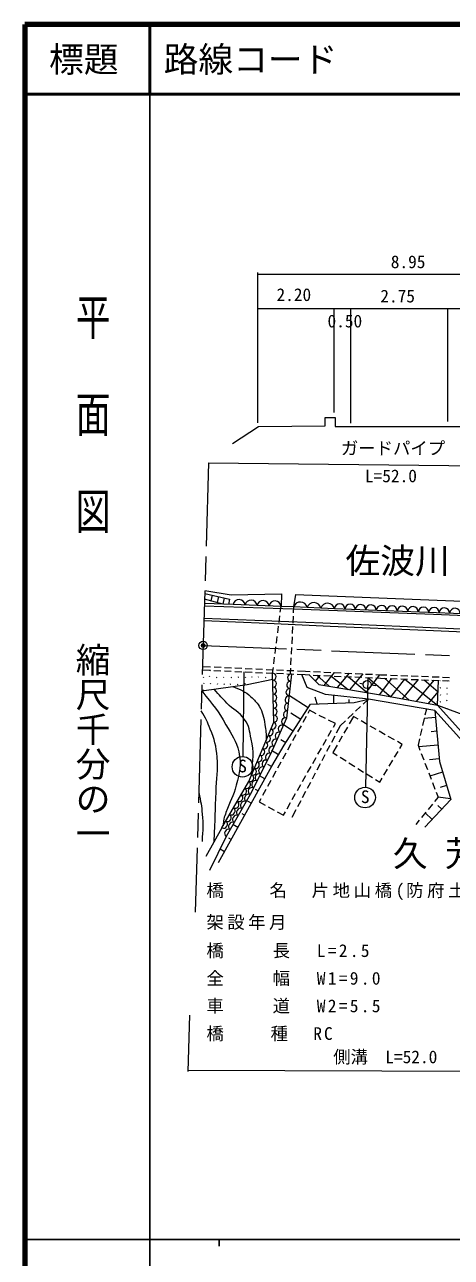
# Model space of a CAD drawing. Units: millimetres, scale not verified. Extents: x 40000 to 680000, y 20000 to 380000.
# Drawn here: x 40000 to 101385, y 202409 to 380000 of the extents above; entities that cross this region are included whole.
import ezdxf
from ezdxf.enums import TextEntityAlignment as Align

# ---------------------------------------------------------------- set-up
doc = ezdxf.new("R2010")
doc.units = ezdxf.units.MM
doc.header["$LTSCALE"] = 1000
doc.header["$PDMODE"] = 32
doc.header["$PDSIZE"] = 500
doc.linetypes.add('CHAIN', pattern=[18.5, 12, -1.5, 3.5, -1.5])
for name, color, linetype, lineweight in [('M-BGD', 7, 'Continuous', 13), ('M-BMK', 2, 'CHAIN', 13), ('M-BMK-SRVR', 3, 'Continuous', 13), ('M-STR-HTXT', 7, 'Continuous', 13), ('M-TTL', 2, 'Continuous', 140), ('M-TTL-BAND', 7, 'Continuous', 25), ('M-TTL-LINE', 7, 'Continuous', 50)]:
    doc.layers.add(name, color=color, linetype=linetype, lineweight=lineweight)
for name, color, linetype in [('M-BMK-HTXT', 7, 'Continuous'), ('M-OTRS', 6, 'Continuous'), ('M-TTL-TXT', 7, 'Continuous')]:
    doc.layers.add(name, color=color, linetype=linetype)
doc.styles.add('@ＭＳ ゴシック', font='')
doc.styles.add('ＭＳ ゴシック', font='')
doc.styles.get('@ＭＳ ゴシック').set_extended_font_data('@MS Gothic')
doc.styles.get('ＭＳ ゴシック').set_extended_font_data('MS Gothic')

msp = doc.modelspace()

# ---------------------------------------------------------------- linework, layer by layer
at = {"layer": 'M-BGD'}
for p, q in [((69991, 296460), (65855, 296625)), ((68501, 296520), (65873, 297239)), ((66992, 297800), (66784, 296990)), ((67875, 297602), (67709, 296736)), ((68684, 297421), (68501, 296520)), ((78988, 297905), (78698, 296113)), ((78988, 297905), (124724, 296070)), ((76887, 296183), (69991, 296460)), ((76594, 293858), (76719, 294850)), ((76782, 295346), (76887, 296183)), ((78698, 296113), (76887, 296183)), ((78698, 296113), (78653, 295279)), ((76406, 292370), (76531, 293362)), ((78548, 293282), (78495, 292284)), ((78627, 294780), (78574, 293781)), ((76219, 290882), (76344, 291874)), ((78469, 291784), (78416, 290786)), ((76031, 289393), (76156, 290386)), ((78389, 290286), (78336, 289288)), ((75843, 287905), (75968, 288897)), ((78310, 288788), (78257, 287790)), ((65570, 287038), (66730, 286985)), ((65570, 286954), (65641, 287024)), ((65585, 287538), (66749, 287485)), ((65709, 285962), (65780, 286032)), ((66586, 286100), (66656, 286171)), ((66670, 286914), (66740, 286984)), ((67230, 286962), (68229, 286916)), ((67249, 287462), (68248, 287415)), ((67609, 285942), (67680, 286013)), ((68603, 285932), (68673, 286003)), ((68728, 286893), (69727, 286847)), ((68747, 287392), (69746, 287346)), ((69715, 285941), (69786, 286011)), ((70226, 286824), (71225, 286778)), ((70245, 287323), (71244, 287277)), ((70725, 285989), (70796, 286059)), ((71550, 286763), (71405, 274564)), ((71725, 286755), (72724, 286709)), ((71744, 287254), (72743, 287208)), ((71758, 285958), (71829, 286029)), ((72675, 286017), (72746, 286087)), ((73223, 286686), (74222, 286640)), ((73242, 287185), (74241, 287139)), ((73594, 285975), (73664, 286046)), ((74657, 285947), (74728, 286018)), ((74722, 286617), (75721, 286570)), ((74741, 287116), (75740, 287070)), ((75675, 286573), (75781, 287409)), ((76220, 286547), (77219, 286501)), ((76239, 287047), (77238, 287001)), ((77718, 286478), (78717, 286432)), ((77738, 286978), (78736, 286932)), ((78231, 287291), (78187, 286457)), ((79217, 286409), (80377, 286356)), ((79236, 286909), (80400, 286855)), ((80377, 286356), (81032, 286325)), ((80400, 286855), (81054, 286825)), ((81531, 286302), (82530, 286255)), ((81554, 286801), (82553, 286754)), ((81821, 285426), (82516, 286255)), ((82044, 286278), (83809, 284695)), ((83030, 286231), (84029, 286184)), ((83052, 286731), (84051, 286684)), ((83096, 284816), (84584, 286659)), ((84068, 286183), (86546, 284231)), ((84528, 286161), (85527, 286114)), ((84550, 286661), (85549, 286614)), ((85000, 284493), (86740, 286558)), ((86026, 286091), (87025, 286044)), ((86049, 286590), (87048, 286543)), ((86578, 286065), (89300, 283765)), ((86794, 284189), (88704, 286466)), ((87525, 286020), (88524, 285974)), ((87547, 286520), (88546, 286473)), ((89023, 285950), (90022, 285903)), ((89045, 286450), (90044, 286403)), ((89360, 285934), (89045, 270137)), ((89114, 283796), (91104, 286353)), ((89360, 285934), (92669, 283183)), ((90544, 286379), (91198, 286349)), ((91198, 286349), (92120, 286313)), ((92620, 286294), (93619, 286255)), ((94119, 286236), (95118, 286198)), ((95618, 286178), (96617, 286140)), ((97117, 286121), (98116, 286082)), ((98616, 286063), (99615, 286024)), ((100115, 286005), (101114, 285967)), ((65652, 284094), (65723, 284165)), ((65756, 285098), (65827, 285169)), ((66723, 285045), (66794, 285116)), ((67731, 284991), (67801, 285062)), ((68674, 284944), (68745, 285015)), ((69578, 284964), (69649, 285035)), ((70636, 284922), (70707, 284993)), ((71704, 285052), (71774, 285123)), ((88702, 285008), (88215, 285104)), ((89844, 284869), (90536, 284796)), ((90521, 285880), (91176, 285849)), ((91060, 283466), (92849, 285785)), ((91176, 285849), (92099, 285813)), ((91768, 285826), (95341, 282699)), ((92599, 285794), (93598, 285756)), ((92669, 283183), (94678, 285714)), ((94098, 285737), (95097, 285698)), ((94359, 282877), (96682, 285637)), ((94678, 285714), (99406, 281963)), ((95597, 285679), (96596, 285640)), ((96398, 282508), (98894, 285552)), ((97096, 285621), (98095, 285583)), ((97459, 285607), (99482, 283883)), ((98595, 285563), (99594, 285525)), ((99754, 285488), (99783, 285518)), ((99799, 284456), (99870, 284527)), ((100094, 285506), (101093, 285467)), ((100742, 284395), (100812, 284465)), ((100823, 285417), (100881, 285475)), ((80794, 281596), (77946, 283405)), ((82085, 282156), (81804, 283110)), ((84505, 282250), (84462, 283356)), ((86704, 282335), (86690, 282779)), ((89450, 282828), (88698, 282117)), ((98102, 282199), (99482, 283883)), ((99799, 282432), (99869, 282503)), ((99826, 283422), (99897, 283493)), ((100704, 282589), (100774, 282660)), ((100783, 283553), (100854, 283624)), ((79722, 279908), (78298, 280812)), ((80972, 281218), (80720, 280759)), ((81946, 280716), (80972, 281218)), ((87245, 280743), (86518, 280055)), ((88335, 281773), (87608, 281086)), ((97803, 281401), (97595, 280511)), ((100837, 281433), (100887, 281483)), ((78650, 278220), (77235, 279118)), ((79757, 279006), (79275, 278129)), ((80479, 280320), (79998, 279444)), ((83279, 280029), (82390, 280487)), ((84697, 279299), (83724, 279801)), ((84411, 278793), (84697, 279299)), ((85403, 279001), (84836, 277923)), ((86155, 279712), (85403, 279001)), ((87299, 280327), (86682, 279247)), ((87982, 279935), (87299, 280327)), ((89284, 279191), (88416, 279687)), ((90586, 278446), (89718, 278942)), ((97482, 280024), (97255, 279050)), ((99103, 280198), (97489, 280053)), ((79035, 277691), (78553, 276815)), ((82931, 276184), (83424, 277054)), ((83671, 277489), (84164, 278358)), ((84604, 277480), (84138, 276595)), ((85690, 277511), (85194, 276642)), ((86434, 278813), (85938, 277945)), ((91888, 277701), (91020, 278198)), ((93191, 276956), (92322, 277453)), ((96802, 277102), (96594, 276212)), ((97142, 278563), (96915, 277589)), ((99283, 278207), (98476, 278134)), ((76540, 274822), (75532, 275434)), ((77578, 276531), (76862, 276966)), ((78312, 276377), (77830, 275500)), ((82191, 274879), (82684, 275749)), ((83905, 276153), (83440, 275268)), ((84945, 276208), (84329, 275129)), ((93211, 274447), (93717, 275309)), ((94308, 276317), (93625, 276708)), ((93970, 275740), (94308, 276317)), ((96594, 276212), (96874, 275482)), ((99462, 276215), (96689, 275965)), ((76867, 273748), (76386, 272871)), ((77590, 275062), (77108, 274186)), ((81452, 273574), (81945, 274444)), ((82509, 273498), (82043, 272613)), ((83207, 274825), (82741, 273940)), ((84329, 275129), (84967, 274726)), ((85389, 274459), (86235, 273925)), ((86658, 273658), (87503, 273124)), ((92451, 273153), (92957, 274016)), ((97053, 275015), (97411, 274081)), ((97590, 273614), (97948, 272680)), ((99642, 274223), (98255, 274098)), ((74539, 271359), (73780, 271778)), ((75505, 273111), (74988, 273395)), ((76145, 272433), (75663, 271557)), ((79972, 270964), (80465, 271834)), ((80712, 272269), (81205, 273139)), ((81810, 272170), (81345, 271285)), ((87926, 272857), (88771, 272323)), ((89194, 272056), (90040, 271522)), ((91692, 271860), (92198, 272722)), ((98127, 272213), (98485, 271280)), ((100133, 272291), (98305, 271747)), ((75422, 271118), (74941, 270242)), ((79232, 269659), (79726, 270529)), ((81112, 270842), (80646, 269957)), ((90462, 271255), (91100, 270852)), ((91100, 270852), (91439, 271428)), ((98664, 270813), (99022, 269879)), ((100703, 270373), (99789, 270102)), ((72608, 267856), (71931, 268229)), ((73573, 269608), (73194, 269817)), ((73978, 268489), (73725, 268030)), ((74700, 269804), (74218, 268927)), ((78493, 268354), (78986, 269224)), ((79715, 268187), (79250, 267302)), ((80414, 269515), (79948, 268630)), ((99481, 268682), (98988, 268082)), ((99201, 269412), (99481, 268682)), ((101272, 268456), (99481, 268682)), ((73725, 268030), (74596, 267551)), ((75034, 267310), (75911, 266828)), ((76349, 266587), (77220, 266108)), ((77220, 266108), (77506, 266614)), ((77753, 267049), (78246, 267919)), ((79017, 266860), (78450, 265782)), ((97719, 266536), (97084, 265763)), ((98645, 265509), (97644, 266445)), ((98671, 267696), (98036, 266923)), ((100011, 266970), (99462, 267483)), ((70677, 264353), (69966, 264745)), ((71642, 266105), (71304, 266291)), ((96767, 265377), (96274, 264777)), ((68390, 264286), (66049, 260163)), ((68991, 263024), (66586, 258142)), ((68746, 260850), (68108, 261202)), ((69711, 262602), (69356, 262798))]:
    msp.add_line(p, q, dxfattribs=at)
for points in [[(69896, 319680), (73638, 322127), (83247, 322198), (83247, 323410), (84649, 323410), (84649, 322091), (118402, 322091), (122052, 319594)], [(65910, 298474), (69693, 297848), (76949, 298002), (76887, 296183)], [(65897, 298044), (69468, 297245), (69346, 296486)], [(65844, 296255), (79990, 295768), (98807, 295052), (117256, 294283), (131129, 293514), (145575, 292719), (159570, 292038), (168847, 291618), (180413, 291024), (189937, 290692), (202254, 290500), (212230, 290553), (226032, 290815), (236410, 291007), (252641, 291304), (261516, 291479)], [(124654, 294236), (104160, 295074), (84558, 295861), (78698, 296113)], [(65782, 294158), (74910, 293751), (83943, 293350), (97728, 292773), (109905, 292249), (127818, 291503), (145447, 290822), (166888, 289831), (176590, 289348), (188672, 288864), (194517, 288785), (222893, 288467), (230478, 288569), (242327, 288724), (256664, 288909), (262286, 288981)], [(65792, 294503), (82887, 293839), (102804, 292948), (118039, 292407), (128050, 291952), (143599, 291253), (162032, 290467), (176690, 289751), (189147, 289314), (202128, 289033), (214440, 288817), (225046, 288930), (240082, 289094), (253463, 289218), (262059, 289359)], [(68390, 264286), (72251, 270978), (75868, 279504), (75675, 286573)], [(78386, 286448), (77684, 280090), (75402, 274999), (72422, 269080), (68991, 263024)], [(107211, 262364), (105637, 273829), (99014, 281194), (89450, 282828), (83272, 283481), (80658, 284491), (79883, 286379)], [(80908, 286331), (82302, 284950), (91789, 283343), (99406, 281963), (99548, 285527)], [(65480, 284015), (71996, 284948), (75699, 285688)], [(67879, 259279), (75542, 273179), (77354, 276179), (81126, 282119), (87424, 282363), (89450, 282828)], [(99014, 281194), (99678, 273822), (101303, 268353), (97587, 264376)], [(99406, 281963), (120725, 274075), (141635, 270927), (150367, 272620), (161594, 272620), (181574, 280573), (183794, 282054)], [(108759, 262808), (106191, 274374), (99406, 281963)]]:
    msp.add_lwpolyline(points, dxfattribs=at)
for centre, radius in [((89273, 284935), 575), ((71333, 273081), 1485), ((88973, 268654), 1485)]:
    msp.add_circle(centre, radius, dxfattribs=at)
for centre, radius, start, end in [((70848, 296305), 871, 5.69052, 169.70098), ((72572, 296235), 871, 5.69052, 169.70098), ((74296, 296166), 871, 5.69052, 169.70098), ((76020, 296097), 871, 5.69052, 169.70098), ((79663, 295809), 1012, 12.54234, 162.52285), ((81616, 295725), 1012, 12.54234, 162.52285), ((83570, 295641), 1012, 12.54234, 162.52285), ((85311, 295826), 755, 358.05031, 177.35623), ((86819, 295765), 755, 358.05031, 177.35623), ((88327, 295705), 755, 358.05031, 177.35623), ((89835, 295644), 755, 358.05031, 177.35623), ((91343, 295584), 755, 358.05031, 177.35623), ((92851, 295523), 755, 358.05031, 177.35623), ((94359, 295463), 755, 358.05031, 177.35623), ((95867, 295402), 755, 358.05031, 177.35623), ((97375, 295342), 755, 358.05031, 177.35623), ((98883, 295281), 755, 358.05031, 177.35623), ((100390, 295221), 755, 358.05031, 177.35623), ((101898, 295160), 755, 358.05031, 177.35623), ((75684, 286067), 505, 272.14337, 90.97631), ((78361, 285914), 534, 87.35687, 260.04095), ((75711, 285058), 505, 272.14337, 90.97631), ((75739, 284048), 505, 272.14337, 90.97631), ((78127, 283795), 534, 87.35687, 260.04095), ((78244, 284855), 534, 87.35687, 260.04095), ((75766, 283038), 505, 272.14337, 90.97631), ((75794, 282028), 505, 272.14337, 90.97631), ((78010, 282735), 534, 87.35687, 260.04095), ((75821, 281018), 505, 272.14337, 90.97631), ((77776, 280616), 534, 87.35687, 260.04095), ((77893, 281676), 534, 87.35687, 260.04095), ((75653, 279036), 515, 248.65375, 65.37485), ((75849, 280008), 505, 272.14337, 90.97631), ((77055, 278538), 561, 72.12494, 239.59301), ((77512, 279556), 561, 72.12494, 239.59301), ((74850, 277141), 515, 248.65375, 65.37485), ((75252, 278088), 515, 248.65375, 65.37485), ((76143, 276502), 561, 72.12494, 239.59301), ((76599, 277520), 561, 72.12494, 239.59301), ((74046, 275246), 515, 248.65375, 65.37485), ((74448, 276194), 515, 248.65375, 65.37485), ((75686, 275483), 561, 72.12494, 239.59301), ((73242, 273352), 515, 248.65375, 65.37485), ((73644, 274299), 515, 248.65375, 65.37485), ((74706, 273495), 555, 68.96106, 237.5846), ((75203, 274481), 555, 68.96106, 237.5846), ((72439, 271457), 515, 248.65375, 65.37485), ((72841, 272404), 515, 248.65375, 65.37485), ((73713, 271522), 555, 68.96106, 237.5846), ((74210, 272508), 555, 68.96106, 237.5846), ((71377, 269571), 554, 245.65565, 54.37244), ((71928, 270527), 554, 245.65565, 54.37244), ((72719, 269549), 555, 68.96106, 237.5846), ((73216, 270535), 555, 68.96106, 237.5846), ((70825, 268615), 554, 245.65565, 54.37244), ((72211, 268533), 586, 68.94772, 231.99483), ((69722, 266703), 554, 245.65565, 54.37244), ((70274, 267659), 554, 245.65565, 54.37244), ((71068, 266514), 586, 68.94772, 231.99483), ((71639, 267523), 586, 68.94772, 231.99483), ((68619, 264791), 554, 245.65565, 54.37244), ((69170, 265747), 554, 245.65565, 54.37244), ((69924, 264495), 586, 68.94772, 231.99483), ((70496, 265505), 586, 68.94772, 231.99483), ((69352, 263486), 586, 68.94772, 231.99483)]:
    msp.add_arc(centre, radius, start, end, dxfattribs=at)
for points, knots in [([(72668, 271959), (72858, 274223), (73044, 275119), (72600, 277063), (72338, 278207), (72341, 278966), (71649, 279914), (70850, 281008), (70040, 281290), (69095, 282260), (68356, 283019), (68109, 283294), (67277, 284272)], [0, 0, 0, 0, 1, 1, 1, 2, 2, 2, 3, 3, 3, 4, 4, 4, 4]), ([(69963, 284657), (71167, 284127), (71693, 283968), (72545, 283178), (73056, 282704), (73349, 282425), (73716, 281832), (74293, 280900), (74381, 280239), (74572, 279159), (74728, 278276), (74746, 277913), (74750, 276869)], [0, 0, 0, 0, 1, 1, 1, 2, 2, 2, 3, 3, 3, 4, 4, 4, 4]), ([(65480, 284015), (67215, 281863), (67827, 281186), (68964, 279140), (69786, 277661), (70438, 276871), (70805, 275219), (71211, 273391), (70915, 272252), (70449, 270438), (70042, 268851), (69502, 268064), (68964, 266517), (68832, 266137), (68736, 265929), (68656, 265535), (68582, 265164), (68574, 265016), (68555, 264572)], [0, 0, 0, 0, 1, 1, 1, 2, 2, 2, 3, 3, 3, 4, 4, 4, 5, 5, 5, 6, 6, 6, 6]), ([(67281, 262332), (67413, 265799), (67449, 266674), (67538, 269457), (67601, 271406), (67834, 272503), (67687, 274447), (67563, 276077), (67310, 276997), (66706, 278516), (66281, 279587), (66077, 280000), (65395, 281158)], [0, 0, 0, 0, 1, 1, 1, 2, 2, 2, 3, 3, 3, 4, 4, 4, 4]), ([(65045, 269402), (65355, 267955), (65437, 267491), (65548, 266250), (65686, 264713), (65629, 264127), (65518, 262299)], [0, 0, 0, 0, 1, 1, 1, 2, 2, 2, 2])]:
    msp.add_open_spline(points, degree=3, knots=knots, dxfattribs=at)
at = {"layer": 'M-BMK'}
for p, q in [((66457, 316871), (64532, 252122)), ((65675, 290561), (116720, 288462))]:
    msp.add_line(p, q, dxfattribs=at)
at = {"layer": 'M-BMK-SRVR'}
msp.add_circle((65675, 290561), 600, dxfattribs=at)
at = {"layer": 'M-OTRS'}
msp.add_point((65675, 290561), dxfattribs=at)
at = {"layer": 'M-STR-HTXT'}
for p, q in [((73548, 322652), (73548, 344302)), ((73548, 344060), (118423, 344060)), ((73548, 339109), (118423, 339109)), ((84514, 324123), (84514, 339109)), ((86928, 322587), (86928, 339109)), ((100862, 322820), (100862, 339109)), ((66457, 316871), (124218, 316218)), ((63730, 237310), (63492, 229201)), ((63497, 229356), (117312, 229191))]:
    msp.add_line(p, q, dxfattribs=at)
at = {"layer": 'M-TTL'}
for p, q in [((40000, 380000), (40000, 20000)), ((680000, 380000), (40000, 380000))]:
    msp.add_line(p, q, dxfattribs=at)
at = {"layer": 'M-TTL-BAND'}
for p, q in [((58000, 370000), (58000, 20000)), ((40000, 205000), (579000, 205000)), ((68000, 205000), (68000, 204000))]:
    msp.add_line(p, q, dxfattribs=at)
at = {"layer": 'M-TTL-LINE'}
for p, q in [((58000, 380000), (58000, 370000)), ((40000, 370000), (680000, 370000))]:
    msp.add_line(p, q, dxfattribs=at)

# ---------------------------------------------------------------- texts
at = {"layer": 'M-BGD', "style": 'ＭＳ ゴシック'}
for p in [(71357, 271728), (88997, 267302)]:
    msp.add_text('S', height=1833, dxfattribs=at).set_placement(p, align=Align.BOTTOM_CENTER)
at = {"layer": 'M-BMK-HTXT', "style": 'ＭＳ ゴシック'}
for s, p in [('佐波川', (93658, 302773)), ('久 芳', (99234, 260578))]:
    msp.add_text(s, height=3666, dxfattribs=at).set_placement(p, align=Align.MIDDLE_CENTER)
at = {"layer": 'M-STR-HTXT', "style": 'ＭＳ ゴシック'}
for s, p in [('8.95', (95169, 344370)), ('2.20', (78726, 339633)), ('2.75', (93664, 339431)), ('0.50', (86065, 335834)), ('ガードパイプ', (92994, 317511)), ('L=52.0', (92697, 313527)), ('側溝\u3000L=52.0', (91880, 229825))]:
    msp.add_text(s, height=1833, dxfattribs=at).set_placement(p, align=Align.BOTTOM_CENTER)
at = {"layer": 'M-STR-HTXT', "char_height": 1833, "attachment_point": 7, "style": 'ＭＳ ゴシック'}
for s, insert in [('\\T1.21;橋\u3000\u3000名\u3000片地山橋(防府土木管理)', (66153, 253869)), ('\\T1.2;架設年月\u3000', (66153, 249574)), ('\\T1.27;橋\u3000\u3000長\u3000L=2.5', (66153, 245476)), ('\\T1.27;全\u3000\u3000幅\u3000W1=9.0', (66153, 241496)), ('\\T1.27;車\u3000\u3000道\u3000W2=5.5', (66153, 237515)), ('\\T1.23;橋\u3000\u3000種\u3000RC', (66153, 233535))]:
    msp.add_mtext(s, dxfattribs=dict(at, insert=insert))
at = {"layer": 'M-TTL-BAND', "style": '@ＭＳ ゴシック', "width": 1.4}
msp.add_text('平  面  図', height=3666, rotation=270, dxfattribs=at).set_placement((49777, 306475), align=Align.MIDDLE_RIGHT)
at = {"layer": 'M-TTL-BAND', "style": '@ＭＳ ゴシック'}
msp.add_text('縮尺千分の一', height=3666, rotation=270, dxfattribs=at).set_placement((49777, 261030), align=Align.MIDDLE_RIGHT)
at = {"layer": 'M-TTL-TXT', "style": 'ＭＳ ゴシック'}
msp.add_text('標題', height=3666, dxfattribs=at).set_placement((48500, 375000), align=Align.MIDDLE_CENTER)
msp.add_text('路線コード', height=3666, dxfattribs=at).set_placement((60000, 375000), align=Align.MIDDLE_LEFT)

doc.saveas('drawing.dxf')
